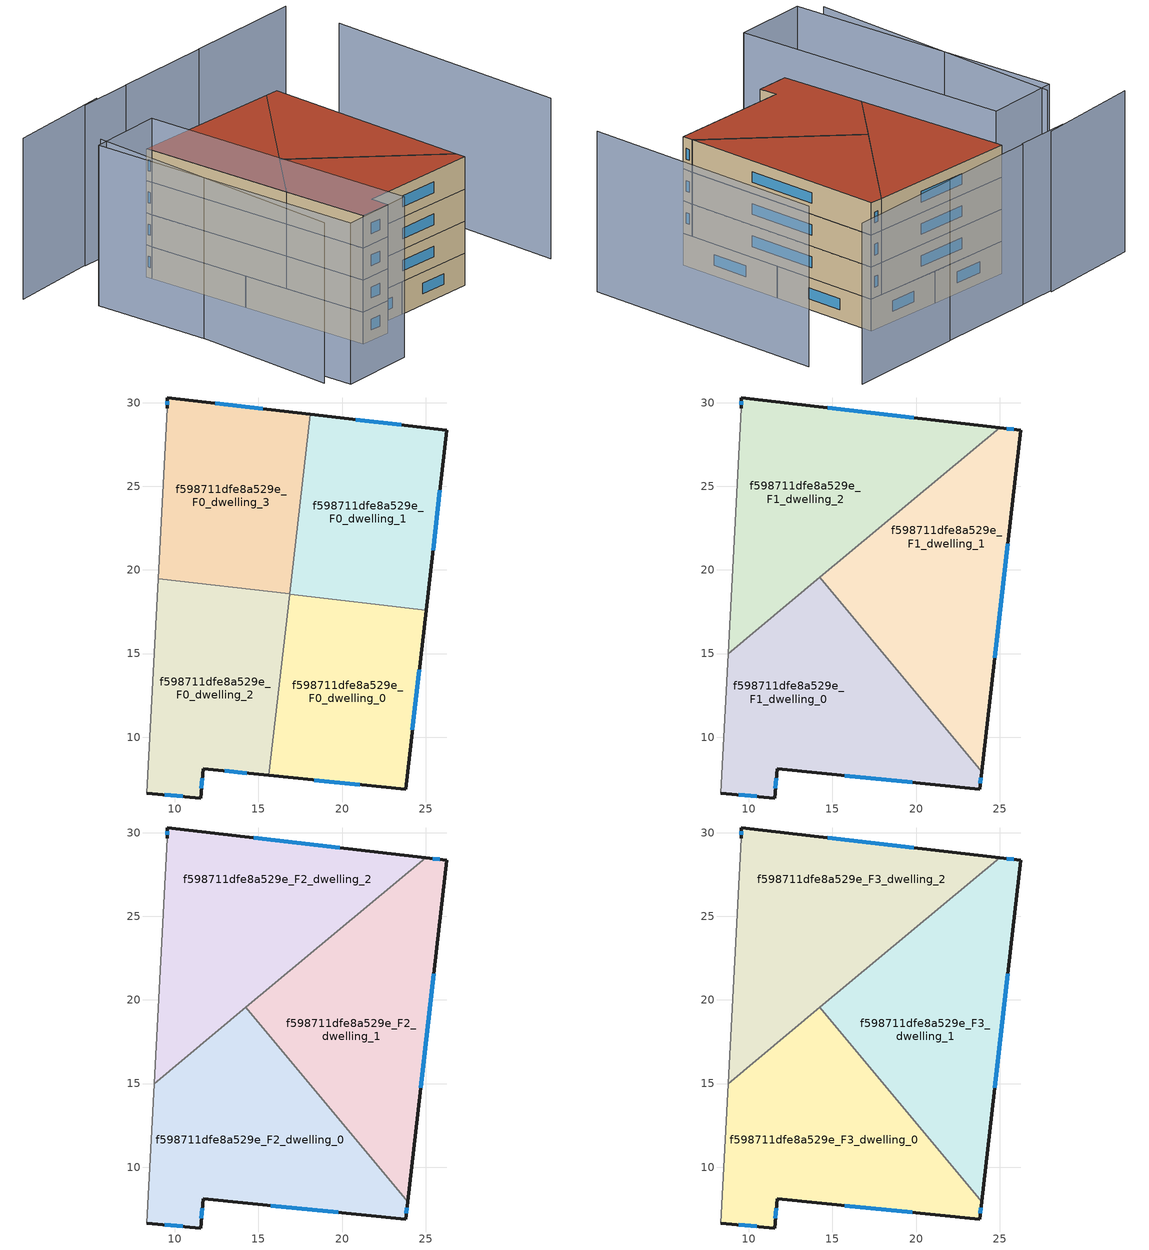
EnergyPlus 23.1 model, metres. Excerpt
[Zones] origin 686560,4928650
f598711dfe8a529e_F0_dwelling_0
 floor ground (EU_floor_Construction): 25.02,17.59 23.79,6.89 15.62,7.72 16.86,18.53 z0
 wall outside (EU_wall_Construction): 15.62,7.72 23.79,6.89 25.02,17.59 z0:3
 wall to f598711dfe8a529e_F0_dwelling_1 (EU_wall_Construction): 25.02,17.59 16.86,18.53 z0:3
 wall to f598711dfe8a529e_F0_dwelling_2 (EU_wall_Construction): 16.86,18.53 15.62,7.72 z0:3
 window (EU_Window_Construction): 24.2,10.45 24.61,14.03 / 18.34,7.44 21.07,7.16 z1:2
f598711dfe8a529e_F0_dwelling_1
 floor ground (EU_floor_Construction): 26.26,28.36 25.02,17.59 16.86,18.53 18.1,29.29 z0
 wall outside (EU_wall_Construction): 25.02,17.59 26.26,28.36 18.1,29.29 z0:3
 wall to f598711dfe8a529e_F0_dwelling_3 (EU_wall_Construction): 18.1,29.29 16.87,18.58 z0:3
 wall to f598711dfe8a529e_F0_dwelling_2 (EU_wall_Construction): 16.87,18.57 16.86,18.53 z0:3
 window (EU_Window_Construction): 23.54,28.67 20.82,28.98 / 25.44,21.18 25.85,24.77 z1:2
f598711dfe8a529e_F0_dwelling_2
 floor ground (EU_floor_Construction): 16.87,18.58 15.62,7.72 11.69,8.12 11.55,6.37 8.32,6.66 9,19.48 z0
 wall outside (EU_wall_Construction): 8.32,6.66 11.55,6.37 11.69,8.12 15.62,7.72 z0:3
 wall adiabatic (EU_wall_Construction): 9,19.48 8.32,6.66 z0:3
 wall to f598711dfe8a529e_F0_dwelling_3 (EU_wall_Construction): 16.87,18.58 9,19.48 z0:3
 window (EU_Window_Construction): 9.39,6.56 10.47,6.46 / 13,7.98 14.31,7.85 / 11.6,6.95 11.64,7.53 z1:2
f598711dfe8a529e_F0_dwelling_3
 floor ground (EU_floor_Construction): 18.1,29.29 16.87,18.58 9,19.48 9.54,29.67 9.56,30.28 z0
 wall outside (EU_wall_Construction): 18.1,29.29 9.56,30.28 9.54,29.67 z0:3
 wall adiabatic (EU_wall_Construction): 9.54,29.67 9,19.48 z0:3
 window (EU_Window_Construction): 9.56,30.07 9.55,29.87 / 15.25,29.62 12.41,29.95 z1:2
f598711dfe8a529e_F1_dwelling_0
 floor to f598711dfe8a529e_F0_dwelling_2 (EU_floor_Construction): 14.88,18.8 16.65,16.67 15.62,7.72 11.69,8.12 11.55,6.37 8.32,6.66 8.76,14.99 13.53,18.96 z3
 floor to f598711dfe8a529e_F0_dwelling_0 (EU_floor_Construction): 16.65,16.67 23.91,7.93 23.79,6.89 15.62,7.72 z3
 floor to f598711dfe8a529e_F0_dwelling_3 (EU_floor_Construction): 14.25,19.55 14.87,18.8 13.53,18.96 z3
 wall outside (EU_wall_Construction): 8.32,6.66 11.55,6.37 11.69,8.12 23.79,6.89 23.91,7.93 z3:6
 wall adiabatic (EU_wall_Construction): 8.76,14.99 8.32,6.66 z3:6
 wall to f598711dfe8a529e_F1_dwelling_1 (EU_wall_Construction): 23.91,7.93 14.25,19.55 z3:6
 wall to f598711dfe8a529e_F1_dwelling_2 (EU_wall_Construction): 14.25,19.55 8.76,14.99 z3:6
 window (EU_Window_Construction): 11.6,6.95 11.64,7.53 / 9.39,6.56 10.47,6.46 / 23.83,7.24 23.87,7.58 / 15.72,7.71 19.76,7.3 z4:5
f598711dfe8a529e_F1_dwelling_1
 floor to f598711dfe8a529e_F0_dwelling_0 (EU_floor_Construction): 25.02,17.59 23.91,7.93 16.65,16.67 16.86,18.53 z3
 floor to f598711dfe8a529e_F0_dwelling_1 (EU_floor_Construction): 26.26,28.36 25.02,17.59 16.86,18.53 17.27,22.06 25.01,28.5 z3
 floor to f598711dfe8a529e_F0_dwelling_2 (EU_floor_Construction): 16.87,18.58 16.65,16.67 14.88,18.8 z3
 floor to f598711dfe8a529e_F0_dwelling_3 (EU_floor_Construction): 17.27,22.06 16.87,18.58 14.88,18.8 14.25,19.55 z3
 wall outside (EU_wall_Construction): 23.91,7.93 26.26,28.36 25.01,28.5 z3:6
 wall to f598711dfe8a529e_F1_dwelling_2 (EU_wall_Construction): 25.01,28.5 14.25,19.56 z3:6
 window (EU_Window_Construction): 25.84,28.4 25.43,28.45 / 24.7,14.74 25.48,21.55 z4:5
f598711dfe8a529e_F1_dwelling_2
 floor to f598711dfe8a529e_F0_dwelling_1 (EU_floor_Construction): 25.01,28.5 17.27,22.06 18.1,29.29 z3
 floor to f598711dfe8a529e_F0_dwelling_3 (EU_floor_Construction): 18.1,29.29 17.27,22.06 13.53,18.96 9,19.48 9.54,29.67 9.56,30.28 z3
 floor to f598711dfe8a529e_F0_dwelling_2 (EU_floor_Construction): 13.53,18.96 8.76,14.99 9,19.48 z3
 wall outside (EU_wall_Construction): 25.01,28.5 9.56,30.28 9.54,29.67 z3:6
 wall adiabatic (EU_wall_Construction): 9.54,29.67 8.76,14.99 z3:6
 window (EU_Window_Construction): 9.56,30.07 9.55,29.87 / 19.86,29.09 14.71,29.68 z4:5
f598711dfe8a529e_F2_dwelling_0
 floor to f598711dfe8a529e_F1_dwelling_0 (EU_floor_Construction): 14.25,19.55 23.91,7.93 23.79,6.89 11.69,8.12 11.55,6.37 8.32,6.66 8.76,14.99 z6
 wall outside (EU_wall_Construction): 8.32,6.66 11.55,6.37 11.69,8.12 23.79,6.89 23.91,7.93 z6:9
 wall adiabatic (EU_wall_Construction): 8.76,14.99 8.32,6.66 z6:9
 wall to f598711dfe8a529e_F2_dwelling_1 (EU_wall_Construction): 23.91,7.93 14.25,19.55 z6:9
 wall to f598711dfe8a529e_F2_dwelling_2 (EU_wall_Construction): 14.25,19.55 8.76,14.99 z6:9
 window (EU_Window_Construction): 11.6,6.95 11.64,7.53 / 9.39,6.56 10.47,6.46 / 23.83,7.24 23.87,7.58 / 15.72,7.71 19.76,7.3 z7:8
f598711dfe8a529e_F2_dwelling_1
 floor to f598711dfe8a529e_F1_dwelling_1 (EU_floor_Construction): 26.26,28.36 23.91,7.93 14.25,19.55 25.01,28.5 z6
 wall outside (EU_wall_Construction): 23.91,7.93 26.26,28.36 25.01,28.5 z6:9
 wall to f598711dfe8a529e_F2_dwelling_2 (EU_wall_Construction): 25.01,28.5 14.25,19.56 z6:9
 window (EU_Window_Construction): 25.84,28.4 25.43,28.45 / 24.7,14.74 25.48,21.55 z7:8
f598711dfe8a529e_F2_dwelling_2
 floor to f598711dfe8a529e_F1_dwelling_2 (EU_floor_Construction): 25.01,28.5 8.76,14.99 9.54,29.67 9.56,30.28 z6
 wall outside (EU_wall_Construction): 25.01,28.5 9.56,30.28 9.54,29.67 z6:9
 wall adiabatic (EU_wall_Construction): 9.54,29.67 8.76,14.99 z6:9
 window (EU_Window_Construction): 9.56,30.07 9.55,29.87 / 19.86,29.09 14.71,29.68 z7:8
f598711dfe8a529e_F3_dwelling_0
 floor to f598711dfe8a529e_F2_dwelling_0 (EU_floor_Construction): 14.25,19.55 23.91,7.93 23.79,6.89 11.69,8.12 11.55,6.37 8.32,6.66 8.76,14.99 z9
 wall outside (EU_wall_Construction): 8.32,6.66 11.55,6.37 11.69,8.12 23.79,6.89 23.91,7.93 z9:12
 wall adiabatic (EU_wall_Construction): 8.76,14.99 8.32,6.66 z9:12
 wall to f598711dfe8a529e_F3_dwelling_1 (EU_wall_Construction): 23.91,7.93 14.25,19.55 z9:12
 wall to f598711dfe8a529e_F3_dwelling_2 (EU_wall_Construction): 14.25,19.55 8.76,14.99 z9:12
 window (EU_Window_Construction): 11.6,6.95 11.64,7.53 / 9.39,6.56 10.47,6.46 / 23.83,7.24 23.87,7.58 / 15.72,7.71 19.76,7.3 z10:11
 roof outside (EU_roof_Construction): 23.79,6.89 23.91,7.93 14.25,19.55 8.76,14.99 8.32,6.66 11.55,6.37 11.69,8.12 z12
f598711dfe8a529e_F3_dwelling_1
 floor to f598711dfe8a529e_F2_dwelling_1 (EU_floor_Construction): 26.26,28.36 23.91,7.93 14.25,19.55 25.01,28.5 z9
 wall outside (EU_wall_Construction): 23.91,7.93 26.26,28.36 25.01,28.5 z9:12
 wall to f598711dfe8a529e_F3_dwelling_2 (EU_wall_Construction): 25.01,28.5 14.25,19.56 z9:12
 window (EU_Window_Construction): 25.84,28.4 25.43,28.45 / 24.7,14.74 25.48,21.55 z10:11
 roof outside (EU_roof_Construction): 23.91,7.93 26.26,28.36 25.01,28.5 14.25,19.55 z12
f598711dfe8a529e_F3_dwelling_2
 floor to f598711dfe8a529e_F2_dwelling_2 (EU_floor_Construction): 25.01,28.5 8.76,14.99 9.54,29.67 9.56,30.28 z9
 wall outside (EU_wall_Construction): 25.01,28.5 9.56,30.28 9.54,29.67 z9:12
 wall adiabatic (EU_wall_Construction): 9.54,29.67 8.76,14.99 z9:12
 window (EU_Window_Construction): 9.56,30.07 9.55,29.87 / 19.86,29.09 14.71,29.68 z10:11
 roof outside (EU_roof_Construction): 25.01,28.5 9.56,30.28 9.54,29.67 8.76,14.99 z12
shading: 32.78,4.18 35.61,28.34 / 3.28,30.64 -0.5,4.56 / 36.04,34.25 24.05,35.02 / 24.05,34.98 14.05,35.62 / 14.05,35.61 8.53,35.96 / 10.35,36.04 -0.41,36.19 / 9.54,29.67 8.08,2.22 / 8.08,2.22 0.69,2.61 / 0.69,2.61 2.15,30.06 / 2.15,30.06 9.54,29.67 z0:15
[Building]
EU S2 Campaign: North Axis=0; Terrain=City; Solar Distribution=FullExterior
[Site:Location]
Bologna: Latitude=44.5; Longitude=11.25; Time Zone=1; Elevation=37
[SizingPeriod:WeatherFileDays]
AnnualSizingPeriod: Begin Month=1; Begin Day of Month=1; End Month=12; End Day of Month=31; Day of Week for Start Day=Monday; Use Weather File Daylight Saving Period=No; Use Weather File Rain and Snow Indicators=No
[MATERIAL]
EU_InternalMass_Material: Roughness=MediumRough; Thickness=0.1; Conductivity=1; Density=1800; Specific Heat=900; Thermal Absorptance=0.9; Solar Absorptance=0.7; Visible Absorptance=0.7
[MATERIAL:NOMASS] Roughness=MediumRough; Thermal Absorptance=0.9; Solar Absorptance=0.7; Visible Absorptance=0.7
Name | Thermal Resistance
EU_wall_NoMass | 0.937881
EU_roof_NoMass | 0.548572
EU_floor_NoMass | 0.71348
[WINDOWMATERIAL:SIMPLEGLAZINGSYSTEM]
EU_Window_SimpleGlazing: UFactor=4.25633; Solar Heat Gain Coefficient=0.85; Visible Transmittance=0.85
[CONSTRUCTION]
EU_wall_Construction: EU_wall_NoMass
EU_roof_Construction: EU_roof_NoMass
EU_floor_Construction: EU_floor_NoMass
EU_Window_Construction: EU_Window_SimpleGlazing
EU_InternalMass_Construction: EU_InternalMass_Material
[ZONE] Type=1; Multiplier=1; Ceiling Height=autocalculate; Floor Area=autocalculate; Part of Total Floor Area=Yes
Name | Volume
f598711dfe8a529e_F0_dwelling_0 | 267.031
f598711dfe8a529e_F1_dwelling_0; f598711dfe8a529e_F2_dwelling_0; f598711dfe8a529e_F3_dwelling_0 | 356.041
f598711dfe8a529e_F0_dwelling_1 | 267.029
f598711dfe8a529e_F1_dwelling_1; f598711dfe8a529e_F2_dwelling_1; f598711dfe8a529e_F3_dwelling_1 | 356.042
f598711dfe8a529e_F0_dwelling_2 | 267.02
f598711dfe8a529e_F1_dwelling_2; f598711dfe8a529e_F2_dwelling_2; f598711dfe8a529e_F3_dwelling_2 | 356.024
f598711dfe8a529e_F0_dwelling_3 | 267.014
[INTERNALMASS] Construction=EU_InternalMass_Construction
Name | Zone or ZoneList | Surface Area
f598711dfe8a529e_F0_dwelling_0_EU_InternalMass | f598711dfe8a529e_F0_dwelling_0 | 89.0104
f598711dfe8a529e_F0_dwelling_1_EU_InternalMass | f598711dfe8a529e_F0_dwelling_1 | 89.0094
f598711dfe8a529e_F0_dwelling_2_EU_InternalMass | f598711dfe8a529e_F0_dwelling_2 | 89.0069
f598711dfe8a529e_F0_dwelling_3_EU_InternalMass | f598711dfe8a529e_F0_dwelling_3 | 89.0047
f598711dfe8a529e_F1_dwelling_0_EU_InternalMass | f598711dfe8a529e_F1_dwelling_0 | 118.68
f598711dfe8a529e_F1_dwelling_1_EU_InternalMass | f598711dfe8a529e_F1_dwelling_1 | 118.676
f598711dfe8a529e_F1_dwelling_2_EU_InternalMass | f598711dfe8a529e_F1_dwelling_2 | 118.675
f598711dfe8a529e_F2_dwelling_0_EU_InternalMass | f598711dfe8a529e_F2_dwelling_0 | 118.68
f598711dfe8a529e_F2_dwelling_1_EU_InternalMass | f598711dfe8a529e_F2_dwelling_1 | 118.676
f598711dfe8a529e_F2_dwelling_2_EU_InternalMass | f598711dfe8a529e_F2_dwelling_2 | 118.675
f598711dfe8a529e_F3_dwelling_0_EU_InternalMass | f598711dfe8a529e_F3_dwelling_0 | 118.68
f598711dfe8a529e_F3_dwelling_1_EU_InternalMass | f598711dfe8a529e_F3_dwelling_1 | 118.676
f598711dfe8a529e_F3_dwelling_2_EU_InternalMass | f598711dfe8a529e_F3_dwelling_2 | 118.675
[OTHEREQUIPMENT] Fuel Type=Electricity; Design Level Calculation Method=Watts/Area; Power per Zone Floor Area=1; Fraction Latent=0; Fraction Radiant=0; Fraction Lost=0; Carbon Dioxide Generation Rate=0; EndUse Subcategory=EU_Step8_InternalGains
Name | Zone or ZoneList or Space or SpaceList | Schedule
EU_Step8_InternalGain_f598711dfe8a529e_F0_dwelling_0_f000 | f598711dfe8a529e_F0_dwelling_0 | EU_Step8_GainSchedule_f598711dfe8a529e_F0_dwelling_0_f000
EU_Step8_InternalGain_f598711dfe8a529e_F0_dwelling_1_f000 | f598711dfe8a529e_F0_dwelling_1 | EU_Step8_GainSchedule_f598711dfe8a529e_F0_dwelling_1_f000
EU_Step8_InternalGain_f598711dfe8a529e_F0_dwelling_2_f000 | f598711dfe8a529e_F0_dwelling_2 | EU_Step8_GainSchedule_f598711dfe8a529e_F0_dwelling_2_f000
EU_Step8_InternalGain_f598711dfe8a529e_F0_dwelling_3_f000 | f598711dfe8a529e_F0_dwelling_3 | EU_Step8_GainSchedule_f598711dfe8a529e_F0_dwelling_3_f000
EU_Step8_InternalGain_f598711dfe8a529e_F1_dwelling_0_f000 | f598711dfe8a529e_F1_dwelling_0 | EU_Step8_GainSchedule_f598711dfe8a529e_F1_dwelling_0_f000
EU_Step8_InternalGain_f598711dfe8a529e_F1_dwelling_1_f000 | f598711dfe8a529e_F1_dwelling_1 | EU_Step8_GainSchedule_f598711dfe8a529e_F1_dwelling_1_f000
EU_Step8_InternalGain_f598711dfe8a529e_F1_dwelling_2_f000 | f598711dfe8a529e_F1_dwelling_2 | EU_Step8_GainSchedule_f598711dfe8a529e_F1_dwelling_2_f000
EU_Step8_InternalGain_f598711dfe8a529e_F2_dwelling_0_f000 | f598711dfe8a529e_F2_dwelling_0 | EU_Step8_GainSchedule_f598711dfe8a529e_F2_dwelling_0_f000
EU_Step8_InternalGain_f598711dfe8a529e_F2_dwelling_1_f000 | f598711dfe8a529e_F2_dwelling_1 | EU_Step8_GainSchedule_f598711dfe8a529e_F2_dwelling_1_f000
EU_Step8_InternalGain_f598711dfe8a529e_F2_dwelling_2_f000 | f598711dfe8a529e_F2_dwelling_2 | EU_Step8_GainSchedule_f598711dfe8a529e_F2_dwelling_2_f000
EU_Step8_InternalGain_f598711dfe8a529e_F3_dwelling_0_f000 | f598711dfe8a529e_F3_dwelling_0 | EU_Step8_GainSchedule_f598711dfe8a529e_F3_dwelling_0_f000
EU_Step8_InternalGain_f598711dfe8a529e_F3_dwelling_1_f000 | f598711dfe8a529e_F3_dwelling_1 | EU_Step8_GainSchedule_f598711dfe8a529e_F3_dwelling_1_f000
EU_Step8_InternalGain_f598711dfe8a529e_F3_dwelling_2_f000 | f598711dfe8a529e_F3_dwelling_2 | EU_Step8_GainSchedule_f598711dfe8a529e_F3_dwelling_2_f000
[ZONEVENTILATION:DESIGNFLOWRATE] Schedule=EU_AlwaysOn; Design Flow Rate Calculation Method=AirChanges/Hour; Air Changes per Hour=0.687892; Ventilation Type=Natural; Fan Pressure Rise=0; Fan Total Efficiency=1; Constant Term Coefficient=1; Temperature Term Coefficient=0; Velocity Term Coefficient=0; Velocity Squared Term Coefficient=0; Minimum Indoor Temperature=-100; Maximum Indoor Temperature=100; Delta Temperature=-100; Minimum Outdoor Temperature=-100; Maximum Outdoor Temperature=100; Maximum Wind Speed=40
Name | Zone or ZoneList or Space or SpaceList
EU_ConstantAir_f598711dfe8a529e_F0_dwelling_0 | f598711dfe8a529e_F0_dwelling_0
EU_ConstantAir_f598711dfe8a529e_F0_dwelling_1 | f598711dfe8a529e_F0_dwelling_1
EU_ConstantAir_f598711dfe8a529e_F0_dwelling_2 | f598711dfe8a529e_F0_dwelling_2
EU_ConstantAir_f598711dfe8a529e_F0_dwelling_3 | f598711dfe8a529e_F0_dwelling_3
EU_ConstantAir_f598711dfe8a529e_F1_dwelling_0 | f598711dfe8a529e_F1_dwelling_0
EU_ConstantAir_f598711dfe8a529e_F1_dwelling_1 | f598711dfe8a529e_F1_dwelling_1
EU_ConstantAir_f598711dfe8a529e_F1_dwelling_2 | f598711dfe8a529e_F1_dwelling_2
EU_ConstantAir_f598711dfe8a529e_F2_dwelling_0 | f598711dfe8a529e_F2_dwelling_0
EU_ConstantAir_f598711dfe8a529e_F2_dwelling_1 | f598711dfe8a529e_F2_dwelling_1
EU_ConstantAir_f598711dfe8a529e_F2_dwelling_2 | f598711dfe8a529e_F2_dwelling_2
EU_ConstantAir_f598711dfe8a529e_F3_dwelling_0 | f598711dfe8a529e_F3_dwelling_0
EU_ConstantAir_f598711dfe8a529e_F3_dwelling_1 | f598711dfe8a529e_F3_dwelling_1
EU_ConstantAir_f598711dfe8a529e_F3_dwelling_2 | f598711dfe8a529e_F3_dwelling_2
[HVACTEMPLATE:THERMOSTAT] Constant Heating Setpoint=20; Constant Cooling Setpoint=50
EU_HeatOnly_f598711dfe8a529e_F0_dwelling_0; EU_HeatOnly_f598711dfe8a529e_F0_dwelling_1; EU_HeatOnly_f598711dfe8a529e_F0_dwelling_2; EU_HeatOnly_f598711dfe8a529e_F0_dwelling_3; EU_HeatOnly_f598711dfe8a529e_F1_dwelling_0; EU_HeatOnly_f598711dfe8a529e_F1_dwelling_1; EU_HeatOnly_f598711dfe8a529e_F1_dwelling_2; EU_HeatOnly_f598711dfe8a529e_F2_dwelling_0; EU_HeatOnly_f598711dfe8a529e_F2_dwelling_1; EU_HeatOnly_f598711dfe8a529e_F2_dwelling_2; EU_HeatOnly_f598711dfe8a529e_F3_dwelling_0; EU_HeatOnly_f598711dfe8a529e_F3_dwelling_1; EU_HeatOnly_f598711dfe8a529e_F3_dwelling_2
[HVACTEMPLATE:ZONE:IDEALLOADSAIRSYSTEM] System Availability Schedule=EU_AlwaysOn; Maximum Heating Supply Air Temperature=50; Minimum Cooling Supply Air Temperature=13; Maximum Heating Supply Air Humidity Ratio=0.0156; Minimum Cooling Supply Air Humidity Ratio=0.0077; Heating Limit=NoLimit; Cooling Limit=NoLimit; Heating Availability Schedule=EU_AlwaysOn; Cooling Availability Schedule=EU_CoolingOff; Dehumidification Control Type=ConstantSensibleHeatRatio; Cooling Sensible Heat Ratio=0.7; Dehumidification Setpoint=60; Humidification Control Type=None; Humidification Setpoint=30; Outdoor Air Method=None; Outdoor Air Flow Rate per Person=0.00944; Outdoor Air Flow Rate per Zone Floor Area=0; Outdoor Air Flow Rate per Zone=0; Demand Controlled Ventilation Type=None; Outdoor Air Economizer Type=NoEconomizer; Heat Recovery Type=None; Sensible Heat Recovery Effectiveness=0.7; Latent Heat Recovery Effectiveness=0.65
Name | Template Thermostat
f598711dfe8a529e_F0_dwelling_0 | EU_HeatOnly_f598711dfe8a529e_F0_dwelling_0
f598711dfe8a529e_F0_dwelling_1 | EU_HeatOnly_f598711dfe8a529e_F0_dwelling_1
f598711dfe8a529e_F0_dwelling_2 | EU_HeatOnly_f598711dfe8a529e_F0_dwelling_2
f598711dfe8a529e_F0_dwelling_3 | EU_HeatOnly_f598711dfe8a529e_F0_dwelling_3
f598711dfe8a529e_F1_dwelling_0 | EU_HeatOnly_f598711dfe8a529e_F1_dwelling_0
f598711dfe8a529e_F1_dwelling_1 | EU_HeatOnly_f598711dfe8a529e_F1_dwelling_1
f598711dfe8a529e_F1_dwelling_2 | EU_HeatOnly_f598711dfe8a529e_F1_dwelling_2
f598711dfe8a529e_F2_dwelling_0 | EU_HeatOnly_f598711dfe8a529e_F2_dwelling_0
f598711dfe8a529e_F2_dwelling_1 | EU_HeatOnly_f598711dfe8a529e_F2_dwelling_1
f598711dfe8a529e_F2_dwelling_2 | EU_HeatOnly_f598711dfe8a529e_F2_dwelling_2
f598711dfe8a529e_F3_dwelling_0 | EU_HeatOnly_f598711dfe8a529e_F3_dwelling_0
f598711dfe8a529e_F3_dwelling_1 | EU_HeatOnly_f598711dfe8a529e_F3_dwelling_1
f598711dfe8a529e_F3_dwelling_2 | EU_HeatOnly_f598711dfe8a529e_F3_dwelling_2
[SIZING:ZONE] Zone Cooling Design Supply Air Temperature Input Method=SupplyAirTemperature; Zone Cooling Design Supply Air Temperature=13; Zone Heating Design Supply Air Temperature Input Method=SupplyAirTemperature; Zone Heating Design Supply Air Temperature=50; Zone Cooling Design Supply Air Humidity Ratio=0.008; Zone Heating Design Supply Air Humidity Ratio=0.008; Cooling Design Air Flow Method=DesignDay; Cooling Design Air Flow Rate=0; Cooling Minimum Air Flow per Zone Floor Area=0.000762; Cooling Minimum Air Flow=0; Cooling Minimum Air Flow Fraction=0.2; Heating Design Air Flow Method=DesignDay; Heating Design Air Flow Rate=0; Heating Maximum Air Flow per Zone Floor Area=0.002032; Heating Maximum Air Flow=0.141576; Heating Maximum Air Flow Fraction=0.3; Account for Dedicated Outdoor Air System=No; Dedicated Outdoor Air System Control Strategy=NeutralSupplyAir; Dedicated Outdoor Air Low Setpoint Temperature for Design=autosize; Dedicated Outdoor Air High Setpoint Temperature for Design=autosize; Zone Load Sizing Method=Sensible Load Only No Latent Load; Zone Latent Cooling Design Supply Air Humidity Ratio Input Method=HumidityRatioDifference; Zone Cooling Design Supply Air Humidity Ratio Difference=0.005; Zone Latent Heating Design Supply Air Humidity Ratio Input Method=HumidityRatioDifference; Zone Humidification Design Supply Air Humidity Ratio Difference=0.005
f598711dfe8a529e_F0_dwelling_0; f598711dfe8a529e_F0_dwelling_1; f598711dfe8a529e_F0_dwelling_2; f598711dfe8a529e_F0_dwelling_3; f598711dfe8a529e_F1_dwelling_0; f598711dfe8a529e_F1_dwelling_1; f598711dfe8a529e_F1_dwelling_2; f598711dfe8a529e_F2_dwelling_0; f598711dfe8a529e_F2_dwelling_1; f598711dfe8a529e_F2_dwelling_2; f598711dfe8a529e_F3_dwelling_0; f598711dfe8a529e_F3_dwelling_1; f598711dfe8a529e_F3_dwelling_2
[SCHEDULE:CONSTANT]
Name | Hourly Value
EU_AlwaysOn | 1
EU_CoolingOff | 0
[SCHEDULE:FILE] Column Number=1; Rows to Skip at Top=0; Number of Hours of Data=8760; Column Separator=Comma; Interpolate to Timestep=No; Minutes per Item=60; Adjust Schedule for Daylight Savings=Yes
Name | File
EU_Step8_GainSchedule_f598711dfe8a529e_F0_dwelling_0_f000 | ../../schedules/f598711dfe8a529e/f598711dfe8a529e_F0_dwelling_0_f000_gain.csv
EU_Step8_GainSchedule_f598711dfe8a529e_F0_dwelling_1_f000 | ../../schedules/f598711dfe8a529e/f598711dfe8a529e_F0_dwelling_1_f000_gain.csv
EU_Step8_GainSchedule_f598711dfe8a529e_F0_dwelling_2_f000 | ../../schedules/f598711dfe8a529e/f598711dfe8a529e_F0_dwelling_2_f000_gain.csv
EU_Step8_GainSchedule_f598711dfe8a529e_F0_dwelling_3_f000 | ../../schedules/f598711dfe8a529e/f598711dfe8a529e_F0_dwelling_3_f000_gain.csv
EU_Step8_GainSchedule_f598711dfe8a529e_F1_dwelling_0_f000 | ../../schedules/f598711dfe8a529e/f598711dfe8a529e_F1_dwelling_0_f000_gain.csv
EU_Step8_GainSchedule_f598711dfe8a529e_F1_dwelling_1_f000 | ../../schedules/f598711dfe8a529e/f598711dfe8a529e_F1_dwelling_1_f000_gain.csv
EU_Step8_GainSchedule_f598711dfe8a529e_F1_dwelling_2_f000 | ../../schedules/f598711dfe8a529e/f598711dfe8a529e_F1_dwelling_2_f000_gain.csv
EU_Step8_GainSchedule_f598711dfe8a529e_F2_dwelling_0_f000 | ../../schedules/f598711dfe8a529e/f598711dfe8a529e_F2_dwelling_0_f000_gain.csv
EU_Step8_GainSchedule_f598711dfe8a529e_F2_dwelling_1_f000 | ../../schedules/f598711dfe8a529e/f598711dfe8a529e_F2_dwelling_1_f000_gain.csv
EU_Step8_GainSchedule_f598711dfe8a529e_F2_dwelling_2_f000 | ../../schedules/f598711dfe8a529e/f598711dfe8a529e_F2_dwelling_2_f000_gain.csv
EU_Step8_GainSchedule_f598711dfe8a529e_F3_dwelling_0_f000 | ../../schedules/f598711dfe8a529e/f598711dfe8a529e_F3_dwelling_0_f000_gain.csv
EU_Step8_GainSchedule_f598711dfe8a529e_F3_dwelling_1_f000 | ../../schedules/f598711dfe8a529e/f598711dfe8a529e_F3_dwelling_1_f000_gain.csv
EU_Step8_GainSchedule_f598711dfe8a529e_F3_dwelling_2_f000 | ../../schedules/f598711dfe8a529e/f598711dfe8a529e_F3_dwelling_2_f000_gain.csv
